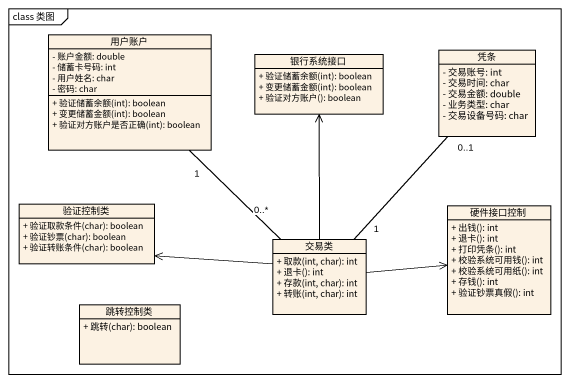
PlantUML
@startuml
mainframe class 类图
hide circle
hide empty members
skinparam classAttributeIconSize 0
class 用户账户 {
  - 账户金额: double
  - 储蓄卡号码: int
  - 用户姓名: char
  - 密码: char
  + 验证储蓄余额(int): boolean
  + 变更储蓄金额(int): boolean
  + 验证对方账户是否正确(int): boolean
}
class 银行系统接口 {
  + 验证储蓄余额(int): boolean
  + 变更储蓄金额(int): boolean
  + 验证对方账户(): boolean
}
class 凭条 {
  - 交易账号: int
  - 交易时间: char
  - 交易金额: double
  - 业务类型: char
  - 交易设备号码: char
}
class 验证控制类 {
  + 验证取款条件(char): boolean
  + 验证钞票(char): boolean
  + 验证转账条件(char): boolean
}
class 硬件接口控制 {
  + 出钱(): int
  + 退卡(): int
  + 打印凭条(): int
  + 校验系统可用钱(): int
  + 校验系统可用纸(): int
  + 存钱(): int
  + 验证钞票真假(): int
}
class 交易类 {
  + 取款(int, char): int
  + 退卡(): int
  + 存款(int, char): int
  + 转账(int, char): int
}
class 跳转控制类 {
  + 跳转(char): boolean
}
用户账户 "1" -- "0..*" 交易类
交易类 -up-> 银行系统接口
交易类 "1" -up- "0..1" 凭条
交易类 -left-> 验证控制类
交易类 -right-> 硬件接口控制
@enduml
